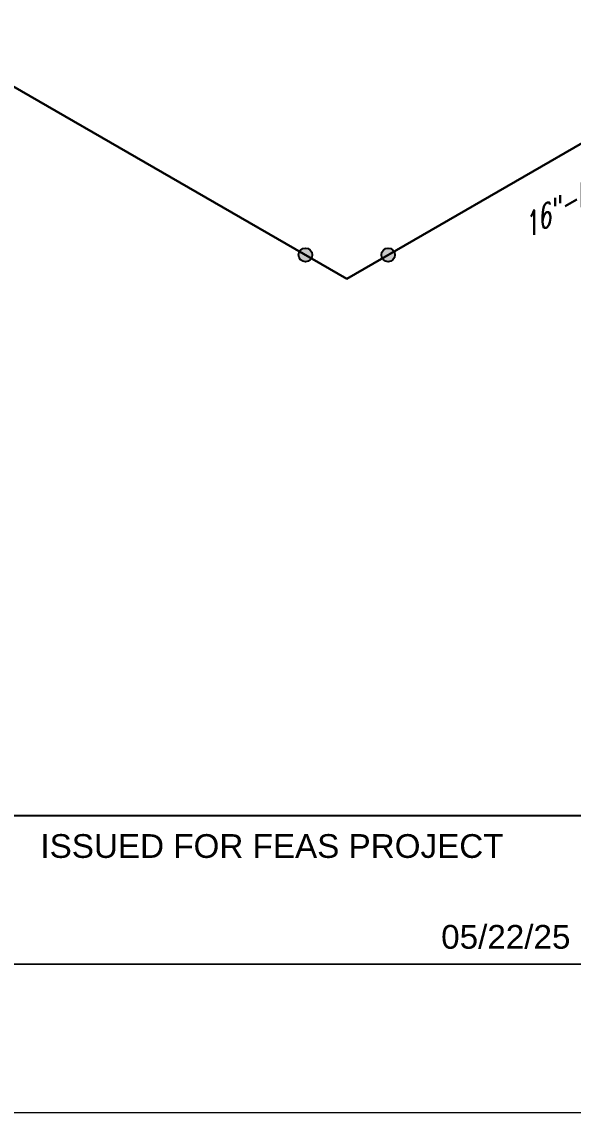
# Model space of a CAD drawing. Header units: inches. Extents: x 0 to 17.2, y 0 to 11.2.
# Drawn here: x 7.85 to 10.169, y 0.122 to 4.719 of the extents above; entities that cross this region are included whole.
import ezdxf
from ezdxf.enums import TextEntityAlignment as Align

# ---------------------------------------------------------------- set-up
doc = ezdxf.new("R2010")
doc.units = ezdxf.units.IN
doc.header["$MEASUREMENT"] = 0
for name, color, linetype in [('BORDER', 3, 'Continuous'), ('BORDERTEXT', 7, 'Continuous'), ('TEXT', 7, 'Continuous'), ('WELD POINTS', 41, 'Continuous')]:
    doc.layers.add(name, color=color, linetype=linetype)
doc.layers.add('PIPE', color=7, linetype='Continuous', lineweight=30)
doc.styles.add('FEASStandard', font='arial.ttf')
doc.styles.add('PART_Standard', font='romans', dxfattribs={"width": 0.8, "height": 0.09})

# ---------------------------------------------------------------- blocks, each defined once
blk = doc.blocks.new('Border')
at = {"layer": 'BORDER', "const_width": 0.005}
blk.add_lwpolyline([(0.25, 0.25), (17.25, 0.25), (17.25, 11.25), (0.25, 11.25)], close=True, dxfattribs=at)
at = {"layer": 'BORDER', "const_width": 0.00833}
for points in [[(17.25, 1.5), (0.25, 1.5)], [(7.6336, 0.875), (10.375, 0.875)]]:
    blk.add_lwpolyline(points, dxfattribs=at)
blk = doc.blocks.new('2_ELBOW_WELD_30')
at = {"linetype": 'ByBlock', "lineweight": -2}
h = blk.add_hatch(color=0, dxfattribs=at)
edge = h.paths.add_edge_path()
edge.add_arc((0.174, 0.1004), 0.0286, 0, 360)
h = blk.add_hatch(color=0, dxfattribs=at)
edge = h.paths.add_edge_path()
edge.add_arc((0, -0.2009), 0.0286, 0, 360)
at = {"color": 0, "linetype": 'ByBlock', "lineweight": -2}
for centre in [(0.174, 0.1004), (0, -0.2009)]:
    blk.add_circle(centre, 0.0286, dxfattribs=at)
blk = doc.blocks.new('1_Text_30')
at = {"layer": 'TEXT', "style": 'PART_Standard', "oblique": 30, "width": 0.8}
blk.add_attdef('TEXT', (0, 0), '', height=0.09, rotation=30, dxfattribs=at)

msp = doc.modelspace()

# ---------------------------------------------------------------- linework, layer by layer
at = {"layer": 'PIPE'}
for p, q in [((9.2173, 3.6366), (14.6299, 6.7616)), ((6.6192, 5.1366), (9.2173, 3.6366))]:
    msp.add_line(p, q, dxfattribs=at)

# ---------------------------------------------------------------- block references
at = {"layer": 'BORDER'}
msp.add_blockref('Border', (-0.125, -0.125), dxfattribs=at)
at = {"layer": 'TEXT'}
msp.add_blockref('1_Text_30', (9.9759, 3.805), dxfattribs=at).add_auto_attribs({'TEXT': '16"-P-8152-15A'})
at = {"layer": 'WELD POINTS', "rotation": 120}
msp.add_blockref('2_ELBOW_WELD_30', (9.2173, 3.6366), dxfattribs=at)

# ---------------------------------------------------------------- texts
at = {"layer": 'BORDERTEXT', "style": 'FEASStandard'}
msp.add_text('ISSUED FOR FEAS PROJECT', height=0.1, dxfattribs=at).set_placement((8.9026, 1.2476), align=Align.MIDDLE_CENTER)
msp.add_attdef('05/22/25', text='-', height=0.1, dxfattribs=at).set_placement((9.8862, 0.8651), align=Align.MIDDLE_CENTER)

doc.saveas('drawing.dxf')
